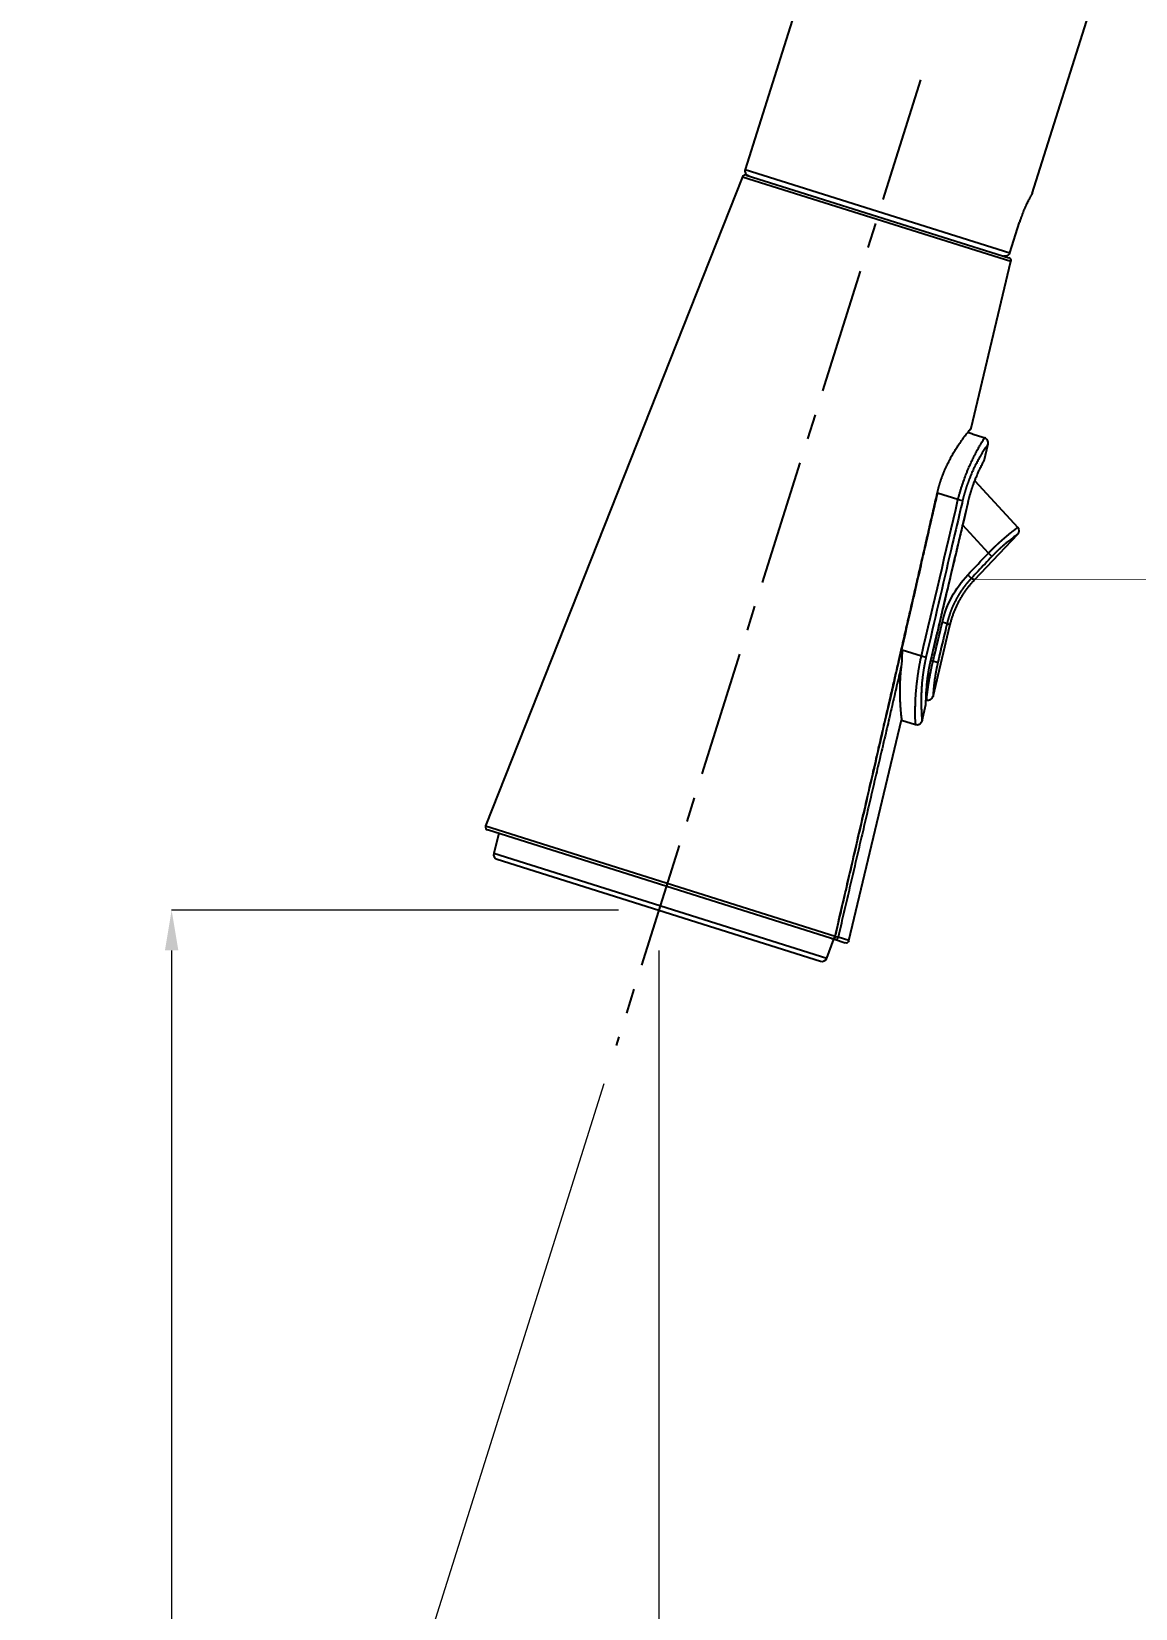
# Model space of a CAD drawing. Extents: x 0 to 1128, y 0 to 827.
# Drawn here: x 475 to 584.9, y 502 to 659.1 of the extents above; entities that cross this region are included whole.
import ezdxf

# ---------------------------------------------------------------- set-up
doc = ezdxf.new("R2010")
doc.units = 0
doc.header["$LTSCALE"] = 10
doc.header["$MEASUREMENT"] = 0
doc.header["$PDMODE"] = 3
doc.header["$PDSIZE"] = -10
doc.linetypes.add('CENTER', pattern=[2, 1.25, -0.25, 0.25, -0.25])
doc.layers.get('0').update_dxf_attribs({"linetype": 'CONTINUOUS'})
doc.layers.get('DEFPOINTS').update_dxf_attribs({"linetype": 'CONTINUOUS'})
doc.layers.add('1', color=7, linetype='CONTINUOUS')
doc.styles.add('Daelim Dimension', font='')
doc.styles.get('Daelim Dimension').set_extended_font_data('나눔고딕')
doc.dimstyles.new('DEFAULT', dxfattribs={"dimscale": 2, "dimtxt": 2, "dimasz": 2, "dimexe": 0, "dimexo": 2, "dimgap": 1, "dimtad": 1, "dimdec": 0, "dimzin": 9, "dimdsep": 46, "dimtxsty": 'Daelim Dimension', "dimcen": 0.5, "dimclrd": 5, "dimclre": 5, "dimclrt": 256, "dimadec": 1, "dimazin": 0, "dimtfac": 1, "dimtdec": 0, "dimtix": 1, "dimtmove": 0, "dimatfit": 3, "dimfxl": 1, "dimtolj": 1, "dimtzin": 1, "dimlwd": 9, "dimlwe": 9, "dimarcsym": 0})

# ---------------------------------------------------------------- blocks, each defined once
blk = doc.blocks.new('*D60')
at = {"color": 5, "lineweight": 9, "ltscale": 0.5, "transparency": 16777216}
for p, q in [((533.44, 571.55), (488.91, 571.55)), ((488.91, 567.55), (488.91, 348.91)), ((711.44, 344.91), (488.91, 344.91))]:
    blk.add_line(p, q, dxfattribs=at)
at = {"color": 5, "ltscale": 0.5, "transparency": 16777216}
for points in [[(488.24, 567.55), (489.58, 567.55), (488.91, 571.55)], [(488.24, 348.91), (489.58, 348.91), (488.91, 344.91)]]:
    blk.add_solid(points, dxfattribs=at)
at = {"layer": 'DEFPOINTS', "color": 0, "ltscale": 0.5, "transparency": 16777216}
for p in [(537.44, 571.55), (488.91, 344.91), (715.44, 344.91)]:
    blk.add_point(p, dxfattribs=at)
at = {"color": 7, "ltscale": 0.5, "transparency": 16777216, "insert": (481.52, 458.23), "char_height": 10, "attachment_point": 5, "rotation": 90, "style": 'Daelim Dimension'}
blk.add_mtext('\\A1;227', dxfattribs=at)
blk = doc.blocks.new('*D62')
at = {"color": 5, "lineweight": 9, "ltscale": 0.5, "transparency": 16777216}
for p, q in [((537.44, 567.55), (537.44, 302.3)), ((742.44, 340.91), (742.44, 302.3)), ((738.44, 302.3), (541.44, 302.3))]:
    blk.add_line(p, q, dxfattribs=at)
at = {"color": 5, "ltscale": 0.5, "transparency": 16777216}
for points in [[(541.44, 302.97), (541.44, 301.63), (537.44, 302.3)], [(738.44, 302.97), (738.44, 301.63), (742.44, 302.3)]]:
    blk.add_solid(points, dxfattribs=at)
at = {"layer": 'DEFPOINTS', "color": 0, "ltscale": 0.5, "transparency": 16777216}
for p in [(537.44, 571.55), (742.44, 344.91), (537.44, 302.3)]:
    blk.add_point(p, dxfattribs=at)
at = {"color": 7, "ltscale": 0.5, "transparency": 16777216, "insert": (639.94, 309.74), "char_height": 10, "attachment_point": 5, "style": 'Daelim Dimension'}
blk.add_mtext('\\A1;205', dxfattribs=at)
blk = doc.blocks.new('*D63')
at = {"color": 5, "lineweight": 9, "ltscale": 0.5, "transparency": 16777216}
for p, q in [((537.44, 567.45), (537.44, 464.39)), ((531.98, 554.24), (505.22, 469.35))]:
    blk.add_line(p, q, dxfattribs=at)
blk.add_arc((537.44, 571.55), 107.17, 254.6387, 267.8613, dxfattribs=at)
at = {"color": 5, "ltscale": 0.5, "transparency": 16777216}
for points in [[(508.86, 467.57), (509.24, 468.85), (505.22, 469.35)], [(533.46, 465.13), (533.43, 463.79), (537.44, 464.39)]]:
    blk.add_solid(points, dxfattribs=at)
at = {"layer": 'DEFPOINTS', "color": 0, "ltscale": 0.5, "transparency": 16777216}
for p in [(563.53, 654.3), (537.44, 571.55), (537.44, 571.45), (533.19, 558.06), (515.77, 466.6)]:
    blk.add_point(p, dxfattribs=at)
at = {"color": 7, "ltscale": 0.5, "transparency": 16777216, "insert": (522.3, 473.19), "char_height": 10, "attachment_point": 5, "rotation": 351.25, "style": 'Daelim Dimension'}
blk.add_mtext('\\A1;17.5°', dxfattribs=at)

msp = doc.modelspace()

# ---------------------------------------------------------------- linework, layer by layer
at = {"color": 1, "linetype": 'CENTER', "lineweight": -3}
msp.add_line((563.53, 654.3), (533.19, 558.06), dxfattribs=at)
at = {"ltscale": 0.5}
msp.add_line((537.44, 571.55), (537.44, 571.45), dxfattribs=at)
at = {"layer": '1'}
for p, q in [((558.24, 684.07), (546.04, 645.38)), ((574.64, 642.97), (584.92, 675.59)), ((545.79, 644.65), (520.19, 579.95)), ((545.79, 644.65), (572.53, 636.22)), ((546.04, 645.38), (572.41, 637.07)), ((546.16, 644.82), (572.33, 636.57)), ((572.41, 637.07), (573.38, 640.12)), ((568.56, 619.59), (572.53, 636.22)), ((569.85, 616.35), (570.25, 618.02)), ((565.23, 613.15), (565.2, 613.15)), ((567.25, 612.48), (565.22, 613.12)), ((568.94, 614.36), (573.2, 609.7)), ((567.25, 612.48), (567.71, 612.38)), ((568.26, 612.19), (568.25, 612.19)), ((570.28, 607.14), (567.73, 609.92)), ((568.91, 604.49), (573.2, 609.02)), ((573.2, 609.02), (573.2, 609.02)), ((564.76, 592.86), (566.45, 599.94)), ((563.6, 596.86), (561.68, 597.46)), ((564.06, 596.75), (563.6, 596.86)), ((564.54, 596.45), (564.77, 596.38)), ((564.58, 596.57), (564.57, 596.57)), ((564.76, 592.86), (564.76, 592.86)), ((563.67, 590.43), (564.06, 592.07)), ((556.39, 568.54), (561.63, 590.52)), ((561.62, 590.51), (563.03, 590.07)), ((520.19, 579.95), (555.01, 568.97)), ((554.65, 568.75), (520.38, 579.55)), ((521.5, 579.2), (521, 577.24)), ((521, 577.24), (554.17, 566.77)), ((521.33, 576.63), (553.55, 566.47)), ((554.95, 568.66), (555.04, 568.94)), ((555.03, 568.97), (555.01, 568.97)), ((555.03, 568.94), (555.04, 568.94)), ((555.04, 568.94), (555.31, 568.88)), ((554.17, 566.77), (554.88, 568.67)), ((554.95, 568.66), (554.65, 568.75)), ((554.95, 568.66), (556.01, 568.32)), ((556.39, 568.54), (555.31, 568.88))]:
    msp.add_line(p, q, dxfattribs=at)
for centre, radius, start, end in [((546.07, 644.54), 0.3, 72.5, 158.4144), ((546.52, 645.23), 0.5, 162.5, 252.5), ((572.24, 636.29), 0.3, 346.5856, 72.5), ((520.47, 579.84), 0.3, 158.4144, 252.5), ((521.48, 577.11), 0.5, 165.5, 252.5), ((554.74, 569.03), 0.3, 270, 346.9212), ((554.74, 569.03), 0.3, 252.5, 270), ((556.1, 568.61), 0.3, 252.5, 346.5856), ((553.71, 566.95), 0.5, 252.5, 339.5)]:
    msp.add_arc(centre, radius, start, end, dxfattribs=at)
for centre, major_axis, ratio, start_param, end_param in [((572.83, 609.37), (-0.369, -0.338), 0.999999, 1.642104, 3.141593), ((572.83, 609.37), (-0.369, -0.338), 0.999999, 1.642104, 3.141593), ((570.27, 607.14), (0.364, -0.343), 0.001643, 0.193854, 1.562226), ((568.22, 604.97), (0.364, -0.343), 0.001644, 0.191806, 1.562226), ((565.69, 600.27), (0.487, -0.115), 0.002868, 4.720631, 6.098447), ((564.77, 596.38), (0.487, -0.115), 0.002868, 4.720631, 6.101878), ((564.27, 592.98), (0.15, 0.477), 1, 3.141593, 4.783696), ((554.74, 569.03), (0.09, 0.286), 0.923828, 3.141593, 4.783696), ((555.04, 568.94), (-0.09, -0.286), 0.940434, 0, 1.642104)]:
    msp.add_ellipse(centre, major_axis=major_axis, ratio=ratio, start_param=start_param, end_param=end_param, dxfattribs=at)
for points, knots in [([(756.44, 538.52), (756.44, 539.01), (756.44, 543.91), (756.44, 553), (756.44, 565.55), (756.44, 577.39), (756.44, 588.51), (756.44, 598.93), (756.44, 608.63), (756.44, 617.63), (756.44, 625.91), (756.44, 633.48), (756.44, 640.34), (756.44, 646.5), (756.45, 652.11), (756.42, 657.2), (756.12, 661.93), (755.55, 667.25), (754.55, 673.32), (752.94, 680.17), (750.85, 686.88), (748.26, 693.54), (745.1, 700.19), (741.32, 706.88), (736.88, 713.48), (731.82, 719.84), (726.24, 725.8), (720.54, 730.99), (714.82, 735.46), (709.2, 739.29), (703.33, 742.73), (697.24, 745.77), (690.96, 748.39), (684.52, 750.59), (677.95, 752.35), (671.27, 753.67), (664.52, 754.53), (657.73, 754.95), (650.92, 754.9), (644.5, 754.43), (638.58, 753.62), (633.29, 752.61), (628.37, 751.39), (624.36, 750.2), (621.16, 749.11), (618.63, 748.18), (615.99, 747.13), (613.03, 745.84), (609.66, 744.25), (605.94, 742.3), (601.91, 739.96), (597.56, 737.14), (592.94, 733.78), (588.11, 729.82), (583.62, 725.62), (579.5, 721.28), (575.79, 716.91), (572.15, 712.1), (568.9, 707.21), (566.03, 702.33), (563.54, 697.54), (561.25, 692.45), (559.49, 687.91), (558.56, 685.05), (558.24, 684)], [0, 0, 0, 0, 0.003612, 0.036551, 0.067723, 0.097129, 0.124769, 0.150642, 0.174749, 0.19709, 0.217666, 0.236475, 0.253513, 0.268781, 0.28238, 0.295294, 0.306748, 0.317649, 0.335161, 0.352582, 0.369999, 0.387544, 0.405774, 0.424847, 0.44473, 0.465021, 0.485291, 0.50555, 0.52243, 0.539314, 0.556201, 0.573092, 0.589984, 0.606877, 0.623771, 0.640666, 0.65756, 0.674454, 0.691348, 0.708243, 0.722384, 0.735838, 0.748413, 0.76011, 0.767014, 0.77357, 0.780207, 0.788206, 0.797652, 0.807931, 0.819508, 0.832383, 0.846562, 0.862052, 0.878865, 0.892354, 0.906601, 0.921589, 0.937284, 0.950321, 0.963753, 0.977562, 0.991853, 1, 1, 1, 1]), ([(574.64, 642.97), (574.64, 642.97), (574.64, 642.97), (574.64, 642.97), (574.64, 642.97), (574.63, 642.95), (574.61, 642.92), (574.59, 642.88), (574.57, 642.85), (574.56, 642.84), (574.56, 642.83), (574.55, 642.82), (574.54, 642.8), (574.53, 642.78), (574.5, 642.73), (574.46, 642.65), (574.41, 642.56), (574.37, 642.48), (574.35, 642.46), (574.33, 642.4), (574.31, 642.37), (574.27, 642.29), (574.2, 642.16), (574.1, 641.96), (574.03, 641.81), (573.99, 641.71), (573.98, 641.69), (573.96, 641.66), (573.94, 641.6), (573.91, 641.53), (573.85, 641.41), (573.78, 641.24), (573.71, 641.07), (573.66, 640.93), (573.64, 640.88), (573.62, 640.81), (573.61, 640.79), (573.59, 640.74), (573.55, 640.63), (573.47, 640.41), (573.41, 640.22), (573.38, 640.12)], [0, 0, 0, 0, 0.000324, 0.000324, 0.062804, 0.062804, 0.125283, 0.187763, 0.187763, 0.203383, 0.203383, 0.219003, 0.219003, 0.250243, 0.250243, 0.312723, 0.375202, 0.375202, 0.406442, 0.406442, 0.437682, 0.437682, 0.500162, 0.562642, 0.625121, 0.625121, 0.640741, 0.640741, 0.656361, 0.687601, 0.687601, 0.750081, 0.812561, 0.812561, 0.843801, 0.843801, 0.859421, 0.859421, 0.87504, 0.93752, 1, 1, 1, 1]), ([(572.41, 637.07), (572.4, 637.04), (572.39, 637.01), (572.37, 636.96), (572.36, 636.95), (572.34, 636.92), (572.33, 636.91), (572.3, 636.87), (572.27, 636.85), (572.23, 636.82), (572.22, 636.81), (572.19, 636.79), (572.18, 636.78), (572.13, 636.76), (572.1, 636.75), (572.04, 636.73), (572, 636.73), (571.95, 636.72), (571.94, 636.72), (571.9, 636.72), (571.89, 636.72), (571.84, 636.73), (571.81, 636.74), (571.77, 636.75)], [0, 0, 0, 0, 0.125, 0.125, 0.1875, 0.1875, 0.25, 0.25, 0.375, 0.375, 0.4375, 0.4375, 0.5, 0.5, 0.625, 0.625, 0.75, 0.75, 0.8125, 0.8125, 0.875, 0.875, 1, 1, 1, 1]), ([(565.2, 613.15), (565.2, 613.17), (565.21, 613.19), (565.21, 613.23), (565.22, 613.26), (565.23, 613.3), (565.24, 613.34), (565.25, 613.37), (565.26, 613.41), (565.27, 613.45), (565.28, 613.48), (565.29, 613.52), (565.3, 613.56), (565.31, 613.59), (565.31, 613.63), (565.32, 613.67), (565.33, 613.7), (565.34, 613.74), (565.35, 613.77), (565.36, 613.81), (565.37, 613.85), (565.39, 613.88), (565.4, 613.92), (565.41, 613.95), (565.42, 613.99), (565.43, 614.02), (565.44, 614.06), (565.45, 614.1), (565.46, 614.13), (565.47, 614.17), (565.48, 614.2), (565.49, 614.24), (565.51, 614.27), (565.52, 614.31), (565.53, 614.34), (565.54, 614.38), (565.55, 614.41), (565.56, 614.45), (565.58, 614.48), (565.59, 614.52), (565.6, 614.55), (565.61, 614.59), (565.63, 614.62), (565.64, 614.66), (565.65, 614.69), (565.66, 614.73), (565.68, 614.76), (565.69, 614.8), (565.7, 614.83), (565.71, 614.87), (565.73, 614.9), (565.74, 614.94), (565.75, 614.97), (565.77, 615), (565.78, 615.04), (565.79, 615.07), (565.81, 615.11), (565.82, 615.14), (565.84, 615.17), (565.85, 615.21), (565.86, 615.24), (565.88, 615.28), (565.89, 615.31), (565.91, 615.34), (565.92, 615.38), (565.93, 615.41), (565.95, 615.45), (565.96, 615.48), (565.98, 615.51), (565.99, 615.55), (566.01, 615.58), (566.02, 615.61), (566.04, 615.65), (566.05, 615.68), (566.07, 615.71), (566.08, 615.75), (566.17, 615.93), (566.32, 616.25), (566.55, 616.69), (566.78, 617.1), (567.02, 617.49), (567.21, 617.79), (567.37, 618.02), (567.49, 618.2), (567.61, 618.36), (567.72, 618.51), (567.82, 618.66), (567.93, 618.79), (568.02, 618.91), (568.11, 619.03), (568.22, 619.16), (568.33, 619.3), (568.43, 619.43), (568.49, 619.5), (568.52, 619.54), (568.53, 619.54)], [0, 0, 0, 0, 0.00359, 0.007178, 0.010763, 0.014346, 0.017927, 0.021505, 0.025082, 0.028657, 0.032231, 0.035803, 0.039373, 0.042943, 0.046511, 0.050079, 0.053645, 0.057211, 0.060777, 0.064342, 0.067907, 0.071472, 0.075037, 0.078602, 0.082168, 0.085734, 0.089301, 0.092868, 0.096436, 0.100005, 0.103576, 0.107148, 0.110721, 0.114296, 0.117872, 0.12145, 0.12503, 0.128613, 0.132197, 0.135784, 0.139374, 0.142966, 0.146561, 0.150159, 0.15376, 0.157364, 0.160971, 0.164582, 0.168196, 0.171814, 0.175436, 0.179062, 0.182692, 0.186326, 0.189965, 0.193608, 0.197255, 0.200907, 0.204564, 0.208226, 0.211893, 0.215566, 0.219243, 0.222926, 0.226615, 0.230309, 0.234009, 0.237715, 0.241427, 0.245146, 0.24887, 0.252601, 0.256338, 0.260082, 0.263833, 0.267591, 0.271355, 0.325727, 0.379657, 0.433495, 0.487591, 0.542289, 0.572367, 0.60233, 0.632228, 0.662114, 0.692041, 0.722061, 0.752227, 0.782589, 0.813198, 0.868279, 0.922588, 0.976444, 1, 1, 1, 1]), ([(568.42, 619.4), (568.44, 619.41), (568.47, 619.43), (568.52, 619.48), (568.55, 619.53), (568.56, 619.57), (568.57, 619.59)], [0, 0, 0, 0, 0.263934, 0.521848, 0.768503, 1, 1, 1, 1]), ([(567.25, 612.48), (567.26, 612.52), (567.28, 612.58), (567.29, 612.64), (567.29, 612.64), (567.29, 612.65), (567.3, 612.66), (567.3, 612.68), (567.32, 612.73), (567.35, 612.87), (567.39, 612.99), (567.45, 613.19), (567.48, 613.29), (567.54, 613.5), (567.57, 613.6), (567.62, 613.75), (567.64, 613.79), (567.67, 613.89), (567.72, 614.04), (567.77, 614.19), (567.87, 614.49), (567.94, 614.68), (568.03, 614.92), (568.05, 614.96), (568.09, 615.06), (568.14, 615.2), (568.27, 615.52), (568.46, 615.96), (568.61, 616.29), (568.72, 616.52), (568.78, 616.64), (568.84, 616.77), (568.88, 616.83), (568.89, 616.86), (568.9, 616.88), (568.9, 616.89), (568.91, 616.89), (568.91, 616.89), (568.91, 616.89), (568.91, 616.89), (568.91, 616.89), (568.91, 616.89), (568.91, 616.89), (569, 617.08), (569.09, 617.24), (569.25, 617.53), (569.32, 617.66), (569.45, 617.89), (569.51, 617.99), (569.62, 618.16), (569.66, 618.24), (569.74, 618.36), (569.77, 618.41), (569.83, 618.5), (569.85, 618.53), (569.88, 618.58), (569.89, 618.59), (569.9, 618.61), (569.91, 618.61), (569.91, 618.61), (569.91, 618.62), (569.91, 618.62), (569.91, 618.62), (569.91, 618.62), (569.91, 618.62), (569.91, 618.62), (569.91, 618.62)], [0, 0, 0, 0, 0.015608, 0.015608, 0.016584, 0.016584, 0.01756, 0.019511, 0.023413, 0.031217, 0.062434, 0.062434, 0.093651, 0.093651, 0.124868, 0.124868, 0.140476, 0.140476, 0.156085, 0.187302, 0.187302, 0.249736, 0.249736, 0.265344, 0.265344, 0.280953, 0.31217, 0.374604, 0.437038, 0.437038, 0.468255, 0.483863, 0.491668, 0.49557, 0.497521, 0.498496, 0.498984, 0.499228, 0.49935, 0.499411, 0.499441, 0.499441, 0.499472, 0.499472, 0.561906, 0.561906, 0.62434, 0.62434, 0.686774, 0.686774, 0.749208, 0.749208, 0.811642, 0.811642, 0.874076, 0.874076, 0.93651, 0.93651, 0.967727, 0.967727, 0.983335, 0.991139, 0.991139, 0.998943, 0.998943, 1, 1, 1, 1]), ([(570.25, 618.02), (570.25, 618.02), (570.25, 618.02), (570.24, 618.01), (570.21, 617.97), (570.15, 617.88), (570.08, 617.77), (569.98, 617.63), (569.87, 617.45), (569.74, 617.25), (569.6, 617.02), (569.45, 616.76), (569.31, 616.51), (569.18, 616.28), (569.08, 616.08), (568.97, 615.87), (568.86, 615.64), (568.75, 615.41), (568.64, 615.17), (568.53, 614.92), (568.45, 614.72), (568.4, 614.59), (568.38, 614.53), (568.35, 614.47), (568.33, 614.41), (568.31, 614.34), (568.28, 614.28), (568.26, 614.22), (568.24, 614.16), (568.21, 614.09), (568.19, 614.03), (568.17, 613.96), (568.14, 613.9), (568.12, 613.84), (568.1, 613.77), (568.08, 613.71), (568.06, 613.64), (568.04, 613.58), (568.02, 613.51), (568, 613.45), (567.98, 613.38), (567.96, 613.32), (567.94, 613.25), (567.92, 613.18), (567.9, 613.12), (567.88, 613.05), (567.86, 612.99), (567.84, 612.92), (567.82, 612.85), (567.81, 612.78), (567.79, 612.72), (567.77, 612.65), (567.75, 612.58), (567.74, 612.51), (567.72, 612.45), (567.71, 612.4), (567.71, 612.38)], [0, 0, 0, 0, 0.000389, 0.050148, 0.099718, 0.149396, 0.199479, 0.250255, 0.30106, 0.35115, 0.400811, 0.450335, 0.500014, 0.531405, 0.562582, 0.593622, 0.624606, 0.655614, 0.686726, 0.718021, 0.749578, 0.756964, 0.764325, 0.771661, 0.778974, 0.786264, 0.793534, 0.800783, 0.808013, 0.815224, 0.822419, 0.829598, 0.836762, 0.843912, 0.851049, 0.858174, 0.865289, 0.872395, 0.879493, 0.886583, 0.893667, 0.900747, 0.907823, 0.914896, 0.921968, 0.92904, 0.936112, 0.943187, 0.950265, 0.957347, 0.964435, 0.97153, 0.978633, 0.985745, 0.992867, 1, 1, 1, 1]), ([(570.25, 618.02), (570.26, 618.09), (570.27, 618.21), (570.21, 618.39), (570.08, 618.54), (569.97, 618.6), (569.91, 618.62)], [0, 0, 0, 0, 0.241007, 0.5, 0.758993, 1, 1, 1, 1]), ([(568.25, 612.19), (568.26, 612.2), (568.26, 612.22), (568.27, 612.25), (568.28, 612.28), (568.28, 612.31), (568.29, 612.34), (568.3, 612.37), (568.31, 612.4), (568.31, 612.43), (568.32, 612.46), (568.33, 612.48), (568.33, 612.51), (568.34, 612.54), (568.35, 612.57), (568.36, 612.6), (568.37, 612.63), (568.37, 612.66), (568.38, 612.69), (568.39, 612.72), (568.4, 612.75), (568.4, 612.78), (568.41, 612.8), (568.42, 612.83), (568.43, 612.86), (568.44, 612.89), (568.44, 612.92), (568.45, 612.95), (568.46, 612.98), (568.47, 613), (568.48, 613.03), (568.49, 613.06), (568.49, 613.09), (568.5, 613.12), (568.51, 613.15), (568.52, 613.17), (568.53, 613.2), (568.54, 613.23), (568.55, 613.26), (568.55, 613.29), (568.56, 613.32), (568.57, 613.34), (568.58, 613.37), (568.59, 613.4), (568.6, 613.43), (568.61, 613.45), (568.62, 613.48), (568.63, 613.51), (568.63, 613.54), (568.64, 613.56), (568.65, 613.59), (568.66, 613.62), (568.67, 613.65), (568.68, 613.67), (568.69, 613.7), (568.7, 613.73), (568.71, 613.76), (568.72, 613.78), (568.73, 613.81), (568.77, 613.93), (568.84, 614.14), (568.95, 614.43), (569.06, 614.7), (569.17, 614.95), (569.28, 615.21), (569.4, 615.46), (569.51, 615.69), (569.61, 615.89), (569.69, 616.06), (569.76, 616.19), (569.81, 616.28), (569.84, 616.34), (569.85, 616.35), (569.85, 616.35)], [0, 0, 0, 0, 0.004332, 0.008659, 0.012982, 0.0173, 0.021614, 0.025924, 0.03023, 0.034533, 0.038832, 0.043129, 0.047423, 0.051714, 0.056002, 0.060289, 0.064574, 0.068857, 0.073138, 0.077419, 0.081698, 0.085977, 0.090255, 0.094533, 0.09881, 0.103088, 0.107366, 0.111645, 0.115925, 0.120205, 0.124487, 0.128771, 0.133056, 0.137343, 0.141632, 0.145924, 0.150218, 0.154516, 0.158816, 0.163119, 0.167427, 0.171737, 0.176052, 0.180371, 0.184694, 0.189022, 0.193355, 0.197693, 0.202036, 0.206384, 0.210738, 0.215099, 0.219465, 0.223837, 0.228216, 0.232602, 0.236995, 0.241395, 0.245802, 0.250216, 0.300656, 0.350552, 0.400228, 0.45001, 0.500222, 0.562536, 0.624653, 0.687176, 0.750699, 0.813796, 0.876029, 0.937983, 1, 1, 1, 1]), ([(555.01, 568.97), (555.18, 569.71), (555.52, 571.18), (556.03, 573.38), (556.54, 575.55), (557.04, 577.71), (557.53, 579.85), (558.02, 581.96), (558.51, 584.06), (558.99, 586.14), (559.46, 588.2), (559.93, 590.23), (560.4, 592.25), (560.86, 594.25), (561.31, 596.23), (561.76, 598.19), (562.21, 600.13), (562.65, 602.05), (563.09, 603.95), (563.52, 605.83), (563.95, 607.69), (564.37, 609.53), (564.78, 611.35), (565.06, 612.55), (565.2, 613.15)], [0, 0, 0, 0, 0.050174, 0.099898, 0.149173, 0.197998, 0.246374, 0.2943, 0.341777, 0.388805, 0.435383, 0.481512, 0.527191, 0.572421, 0.617201, 0.661532, 0.705414, 0.748846, 0.791828, 0.834361, 0.876445, 0.91808, 0.959264, 1, 1, 1, 1]), ([(555.03, 568.97), (555.22, 569.79), (555.55, 571.21), (555.98, 573.06), (556.31, 574.48), (556.6, 575.72), (557.17, 578.19), (558.33, 583.18), (560.25, 591.5), (561.89, 598.59), (562.94, 603.16), (563.22, 604.4), (563.5, 605.58), (563.78, 606.82), (564.14, 608.38), (564.63, 610.53), (565.01, 612.19), (565.23, 613.15)], [0, 0, 0, 0, 0.055761, 0.096758, 0.125212, 0.152751, 0.181006, 0.292648, 0.491982, 0.745647, 0.774119, 0.802533, 0.829499, 0.85443, 0.886931, 0.935438, 1, 1, 1, 1]), ([(567.71, 612.38), (567.63, 612.05), (567.55, 611.73), (567.18, 610.1), (566.87, 608.81), (565.73, 603.92), (564.9, 600.34), (564.06, 596.75)], [0, 0, 0, 0, 0.062319, 0.062319, 0.311593, 0.311593, 1, 1, 1, 1]), ([(564.57, 596.57), (564.62, 596.77), (564.66, 596.96), (564.89, 597.94), (565.08, 598.72), (565.99, 602.61), (566.73, 605.72), (567.73, 609.95), (567.99, 611.07), (568.25, 612.19)], [0, 0, 0, 0, 0.037398, 0.037398, 0.186992, 0.186992, 0.785365, 0.785365, 1, 1, 1, 1]), ([(564.58, 596.57), (564.72, 597.16), (564.96, 598.19), (565.27, 599.51), (565.51, 600.53), (565.72, 601.43), (565.94, 602.32), (566.15, 603.23), (566.38, 604.19), (566.61, 605.19), (566.86, 606.22), (567.09, 607.23), (567.38, 608.43), (567.77, 610.09), (568.08, 611.41), (568.26, 612.19)], [0, 0, 0, 0, 0.113616, 0.196538, 0.254159, 0.310494, 0.368269, 0.426306, 0.48434, 0.552046, 0.619317, 0.681884, 0.746123, 0.850349, 1, 1, 1, 1]), ([(570.28, 607.14), (570.28, 607.15), (570.3, 607.16), (570.32, 607.18), (570.34, 607.21), (570.36, 607.23), (570.38, 607.25), (570.4, 607.27), (570.43, 607.29), (570.45, 607.32), (570.47, 607.34), (570.49, 607.36), (570.51, 607.38), (570.54, 607.41), (570.56, 607.43), (570.58, 607.45), (570.6, 607.47), (570.63, 607.5), (570.65, 607.52), (570.67, 607.54), (570.7, 607.56), (570.72, 607.59), (570.74, 607.61), (570.76, 607.63), (570.79, 607.65), (570.81, 607.68), (570.84, 607.7), (570.86, 607.72), (570.88, 607.75), (570.91, 607.77), (570.93, 607.79), (570.95, 607.81), (570.98, 607.84), (571, 607.86), (571.03, 607.88), (571.05, 607.91), (571.08, 607.93), (571.1, 607.95), (571.13, 607.97), (571.15, 608), (571.17, 608.02), (571.2, 608.04), (571.22, 608.07), (571.25, 608.09), (571.27, 608.11), (571.3, 608.13), (571.32, 608.16), (571.35, 608.18), (571.37, 608.2), (571.4, 608.23), (571.42, 608.25), (571.45, 608.27), (571.47, 608.29), (571.5, 608.32), (571.52, 608.34), (571.55, 608.36), (571.57, 608.38), (571.6, 608.4), (571.62, 608.43), (571.65, 608.45), (571.67, 608.47), (571.7, 608.49), (571.72, 608.52), (571.75, 608.54), (571.77, 608.56), (571.8, 608.58), (571.82, 608.6), (571.85, 608.62), (571.87, 608.64), (571.9, 608.67), (571.92, 608.69), (571.94, 608.71), (571.97, 608.73), (571.99, 608.75), (572.02, 608.77), (572.04, 608.79), (572.07, 608.81), (572.09, 608.83), (572.11, 608.85), (572.14, 608.87), (572.16, 608.89), (572.18, 608.91), (572.21, 608.93), (572.23, 608.95), (572.26, 608.97), (572.28, 608.99), (572.32, 609.03), (572.39, 609.08), (572.48, 609.15), (572.55, 609.21), (572.63, 609.27), (572.69, 609.32), (572.75, 609.37), (572.81, 609.41), (572.86, 609.45), (572.91, 609.49), (572.95, 609.52), (572.98, 609.55), (573.02, 609.58), (573.05, 609.6), (573.07, 609.62), (573.1, 609.63), (573.12, 609.65), (573.13, 609.66), (573.15, 609.67), (573.16, 609.68), (573.17, 609.69), (573.18, 609.69), (573.19, 609.7), (573.19, 609.7), (573.2, 609.7), (573.2, 609.7), (573.2, 609.7), (573.2, 609.7), (573.2, 609.7), (573.2, 609.7)], [0, 0, 0, 0, 0.004944, 0.00991, 0.014899, 0.019909, 0.024942, 0.029997, 0.035074, 0.040173, 0.045295, 0.050439, 0.055605, 0.060793, 0.066004, 0.071237, 0.076492, 0.081769, 0.087069, 0.092392, 0.097736, 0.103103, 0.108493, 0.113904, 0.119339, 0.124795, 0.130274, 0.135776, 0.1413, 0.146846, 0.152415, 0.158006, 0.16362, 0.169257, 0.174916, 0.180597, 0.186301, 0.192028, 0.197777, 0.203548, 0.209343, 0.21516, 0.220999, 0.226861, 0.232746, 0.238653, 0.244583, 0.250536, 0.256511, 0.262509, 0.26853, 0.274574, 0.28064, 0.286728, 0.29284, 0.298974, 0.305131, 0.311311, 0.317513, 0.323738, 0.329986, 0.336257, 0.342551, 0.348867, 0.355206, 0.361568, 0.367952, 0.37436, 0.38079, 0.387243, 0.393719, 0.400218, 0.40674, 0.413284, 0.419852, 0.426442, 0.433055, 0.439691, 0.44635, 0.453032, 0.459737, 0.466464, 0.473215, 0.479988, 0.486785, 0.493604, 0.500447, 0.527956, 0.554749, 0.580826, 0.606186, 0.630831, 0.654759, 0.677971, 0.700467, 0.722247, 0.74331, 0.763658, 0.783289, 0.802204, 0.820403, 0.837885, 0.854652, 0.870702, 0.886036, 0.900655, 0.914557, 0.927743, 0.940213, 0.951967, 0.963005, 0.973327, 0.982934, 0.991825, 1, 1, 1, 1]), ([(573.2, 609.02), (573.2, 609.02), (573.2, 609.02), (573.2, 609.02), (573.2, 609.02), (573.2, 609.02), (573.2, 609.02), (573.19, 609.02), (573.19, 609.02), (573.19, 609.02), (573.19, 609.02), (573.19, 609.02), (573.19, 609.02), (573.18, 609.01), (573.18, 609.01), (573.18, 609.01), (573.18, 609.01), (573.17, 609.01), (573.17, 609), (573.17, 609), (573.16, 609), (573.16, 609), (573.15, 608.99), (573.15, 608.99), (573.15, 608.99), (573.14, 608.98), (573.14, 608.98), (573.13, 608.98), (573.13, 608.97), (573.12, 608.97), (573.11, 608.97), (573.11, 608.96), (573.1, 608.96), (573.1, 608.95), (573.09, 608.95), (573.08, 608.94), (573.08, 608.94), (573.07, 608.93), (573.06, 608.93), (573.06, 608.92), (573.05, 608.92), (573.04, 608.91), (573.03, 608.91), (573.02, 608.9), (573.02, 608.9), (573.01, 608.89), (573, 608.88), (572.96, 608.85), (572.88, 608.8), (572.74, 608.7), (572.59, 608.58), (572.41, 608.44), (572.22, 608.29), (572.01, 608.12), (571.8, 607.93), (571.63, 607.79), (571.53, 607.69), (571.49, 607.66), (571.45, 607.62), (571.41, 607.58), (571.37, 607.55), (571.34, 607.51), (571.3, 607.47), (571.26, 607.44), (571.22, 607.4), (571.18, 607.36), (571.14, 607.32), (571.1, 607.29), (571.06, 607.25), (571.02, 607.21), (570.98, 607.17), (570.94, 607.13), (570.9, 607.09), (570.86, 607.05), (570.82, 607.01), (570.79, 606.97), (570.75, 606.93), (570.71, 606.89), (570.67, 606.85), (570.64, 606.82), (570.63, 606.81)], [0, 0, 0, 0, 0.005508, 0.011008, 0.016498, 0.021981, 0.027456, 0.032923, 0.038384, 0.043837, 0.049285, 0.054726, 0.060162, 0.065593, 0.071018, 0.07644, 0.081857, 0.08727, 0.09268, 0.098087, 0.103492, 0.108894, 0.114295, 0.119694, 0.125092, 0.130489, 0.135886, 0.141283, 0.14668, 0.152078, 0.157478, 0.162879, 0.168282, 0.173687, 0.179095, 0.184506, 0.18992, 0.195339, 0.200761, 0.206188, 0.21162, 0.217058, 0.222501, 0.22795, 0.233405, 0.238868, 0.244337, 0.249814, 0.312961, 0.37525, 0.437266, 0.499603, 0.56278, 0.625051, 0.687048, 0.74941, 0.760001, 0.770556, 0.781078, 0.79157, 0.802036, 0.812478, 0.822899, 0.833304, 0.843693, 0.854072, 0.864443, 0.874809, 0.885174, 0.89554, 0.905911, 0.916291, 0.926681, 0.937087, 0.947509, 0.957953, 0.968421, 0.978916, 0.989441, 1, 1, 1, 1]), ([(570.63, 606.81), (570.4, 606.56), (570.17, 606.32), (569.49, 605.6), (569.03, 605.12), (568.58, 604.63)], [0, 0, 0, 0, 0.334646, 0.334646, 1, 1, 1, 1]), ([(568.58, 604.63), (568.57, 604.62), (568.54, 604.6), (568.51, 604.56), (568.47, 604.52), (568.44, 604.48), (568.4, 604.44), (568.37, 604.41), (568.34, 604.37), (568.3, 604.33), (568.27, 604.29), (568.24, 604.25), (568.2, 604.21), (568.17, 604.17), (568.14, 604.14), (568.1, 604.1), (568.07, 604.06), (568.04, 604.02), (568.01, 603.98), (567.98, 603.94), (567.95, 603.9), (567.92, 603.86), (567.89, 603.82), (567.85, 603.78), (567.82, 603.74), (567.79, 603.69), (567.76, 603.65), (567.74, 603.61), (567.71, 603.57), (567.68, 603.53), (567.65, 603.49), (567.62, 603.45), (567.59, 603.41), (567.56, 603.36), (567.54, 603.32), (567.51, 603.28), (567.48, 603.24), (567.45, 603.2), (567.43, 603.15), (567.4, 603.11), (567.37, 603.07), (567.35, 603.03), (567.32, 602.99), (567.3, 602.94), (567.27, 602.9), (567.24, 602.86), (567.22, 602.81), (567.2, 602.77), (567.17, 602.73), (567.15, 602.69), (567.12, 602.64), (567.1, 602.6), (567.07, 602.54), (567.04, 602.48), (567, 602.4), (566.96, 602.33), (566.92, 602.25), (566.88, 602.17), (566.84, 602.1), (566.81, 602.02), (566.77, 601.94), (566.73, 601.86), (566.7, 601.78), (566.67, 601.7), (566.63, 601.62), (566.6, 601.53), (566.57, 601.45), (566.53, 601.37), (566.5, 601.29), (566.47, 601.2), (566.44, 601.12), (566.41, 601.03), (566.39, 600.95), (566.36, 600.86), (566.33, 600.77), (566.31, 600.69), (566.28, 600.6), (566.26, 600.51), (566.23, 600.42), (566.21, 600.34), (566.19, 600.25), (566.17, 600.19), (566.17, 600.16)], [0, 0, 0, 0, 0.009974, 0.019943, 0.029906, 0.039864, 0.049817, 0.059764, 0.069705, 0.079641, 0.08957, 0.099494, 0.109411, 0.119322, 0.129227, 0.139125, 0.149017, 0.158902, 0.16878, 0.178651, 0.188516, 0.198373, 0.208222, 0.218065, 0.2279, 0.237727, 0.247547, 0.257359, 0.267164, 0.27696, 0.286748, 0.296528, 0.3063, 0.316063, 0.325818, 0.335564, 0.345302, 0.35503, 0.36475, 0.374461, 0.384163, 0.393856, 0.40354, 0.413214, 0.422879, 0.432534, 0.44218, 0.451816, 0.461442, 0.471058, 0.480665, 0.490261, 0.499847, 0.516378, 0.532965, 0.549607, 0.566304, 0.583056, 0.599861, 0.61672, 0.633632, 0.650597, 0.667613, 0.684681, 0.7018, 0.718969, 0.736188, 0.753455, 0.770772, 0.788136, 0.805547, 0.823005, 0.840509, 0.858058, 0.875652, 0.893289, 0.91097, 0.928694, 0.94646, 0.964266, 0.982113, 1, 1, 1, 1]), ([(568.58, 604.63), (568.58, 604.63), (568.59, 604.63), (568.6, 604.62), (568.61, 604.62), (568.63, 604.61), (568.64, 604.61), (568.65, 604.6), (568.66, 604.6), (568.67, 604.59), (568.68, 604.59), (568.69, 604.59), (568.7, 604.58), (568.71, 604.58), (568.72, 604.57), (568.73, 604.57), (568.74, 604.57), (568.75, 604.56), (568.76, 604.56), (568.76, 604.56), (568.77, 604.55), (568.78, 604.55), (568.79, 604.55), (568.8, 604.54), (568.8, 604.54), (568.81, 604.54), (568.82, 604.53), (568.82, 604.53), (568.83, 604.53), (568.84, 604.53), (568.84, 604.52), (568.85, 604.52), (568.85, 604.52), (568.86, 604.52), (568.86, 604.51), (568.87, 604.51), (568.87, 604.51), (568.88, 604.51), (568.88, 604.51), (568.88, 604.51), (568.89, 604.5), (568.89, 604.5), (568.89, 604.5), (568.9, 604.5), (568.9, 604.5), (568.9, 604.5), (568.9, 604.5), (568.91, 604.5), (568.91, 604.5), (568.91, 604.49), (568.91, 604.49), (568.91, 604.49), (568.91, 604.49), (568.91, 604.49), (568.91, 604.49), (568.91, 604.49), (568.91, 604.49)], [0, 0, 0, 0, 0.018752, 0.037502, 0.056248, 0.074992, 0.093733, 0.112471, 0.131206, 0.149939, 0.168669, 0.187397, 0.206123, 0.224846, 0.243566, 0.262285, 0.281001, 0.299715, 0.318427, 0.337136, 0.355844, 0.37455, 0.393254, 0.411956, 0.430657, 0.449355, 0.468052, 0.486748, 0.505442, 0.524134, 0.542825, 0.561514, 0.580203, 0.59889, 0.617575, 0.63626, 0.654944, 0.673626, 0.692307, 0.710988, 0.729668, 0.748347, 0.767025, 0.785702, 0.804379, 0.823055, 0.841731, 0.860406, 0.87908, 0.897755, 0.916429, 0.935103, 0.953776, 0.97245, 0.991123, 1, 1, 1, 1]), ([(566.17, 600.16), (566.09, 599.83), (566.01, 599.51), (565.71, 598.21), (565.47, 597.24), (565.24, 596.26)], [0, 0, 0, 0, 0.249982, 0.249982, 1, 1, 1, 1]), ([(566.45, 599.94), (566.45, 599.94), (566.45, 599.94), (566.45, 599.94), (566.45, 599.94), (566.45, 599.94), (566.45, 599.94), (566.45, 599.94), (566.45, 599.94), (566.44, 599.95), (566.44, 599.95), (566.44, 599.95), (566.44, 599.95), (566.44, 599.95), (566.43, 599.95), (566.43, 599.96), (566.43, 599.96), (566.43, 599.96), (566.42, 599.96), (566.42, 599.96), (566.42, 599.97), (566.41, 599.97), (566.41, 599.97), (566.4, 599.98), (566.4, 599.98), (566.39, 599.98), (566.39, 599.99), (566.38, 599.99), (566.38, 599.99), (566.37, 600), (566.37, 600), (566.36, 600.01), (566.36, 600.01), (566.35, 600.02), (566.34, 600.02), (566.34, 600.03), (566.33, 600.03), (566.32, 600.04), (566.32, 600.04), (566.31, 600.05), (566.3, 600.05), (566.29, 600.06), (566.29, 600.06), (566.28, 600.07), (566.27, 600.08), (566.26, 600.08), (566.25, 600.09), (566.24, 600.1), (566.23, 600.1), (566.23, 600.11), (566.22, 600.12), (566.21, 600.13), (566.2, 600.13), (566.19, 600.14), (566.18, 600.15), (566.17, 600.15), (566.17, 600.16)], [0, 0, 0, 0, 0.008767, 0.027458, 0.046149, 0.064839, 0.08353, 0.102222, 0.120913, 0.139604, 0.158296, 0.176988, 0.19568, 0.214372, 0.233065, 0.251757, 0.270451, 0.289144, 0.307838, 0.326532, 0.345227, 0.363922, 0.382618, 0.401314, 0.420011, 0.438708, 0.457406, 0.476104, 0.494803, 0.513503, 0.532203, 0.550905, 0.569606, 0.588309, 0.607012, 0.625716, 0.644421, 0.663127, 0.681833, 0.700541, 0.719249, 0.737958, 0.756668, 0.77538, 0.794092, 0.812805, 0.83152, 0.850235, 0.868951, 0.887669, 0.906388, 0.925108, 0.943829, 0.962551, 0.981275, 1, 1, 1, 1]), ([(561.68, 597.46), (561.68, 597.45), (561.68, 597.42), (561.68, 597.38), (561.68, 597.34), (561.68, 597.3), (561.68, 597.26), (561.68, 597.22), (561.68, 597.19), (561.68, 597.15), (561.68, 597.12), (561.67, 597.08), (561.67, 597.05), (561.67, 597.02), (561.67, 596.98), (561.67, 596.95), (561.67, 596.92), (561.67, 596.89), (561.67, 596.87), (561.67, 596.84), (561.67, 596.81), (561.67, 596.79), (561.66, 596.76), (561.66, 596.74), (561.66, 596.71), (561.66, 596.69), (561.66, 596.67), (561.66, 596.63), (561.66, 596.57), (561.65, 596.48), (561.65, 596.41), (561.64, 596.33), (561.64, 596.25), (561.63, 596.18), (561.62, 596.11), (561.62, 596.04), (561.61, 595.98), (561.6, 595.91), (561.6, 595.87), (561.59, 595.85)], [0, 0, 0, 0, 0.025777, 0.05103, 0.075759, 0.099964, 0.123645, 0.146803, 0.169436, 0.191545, 0.21313, 0.234191, 0.254729, 0.274742, 0.294231, 0.313197, 0.331639, 0.349557, 0.36695, 0.383821, 0.400167, 0.415989, 0.431288, 0.446063, 0.460314, 0.474042, 0.487246, 0.499926, 0.552085, 0.602898, 0.652366, 0.700492, 0.747277, 0.792724, 0.836836, 0.879617, 0.921068, 0.961195, 1, 1, 1, 1]), ([(561.59, 595.85), (561.44, 595.2), (561.14, 593.89), (560.68, 591.91), (560.22, 589.91), (559.75, 587.9), (559.27, 585.86), (558.79, 583.81), (558.31, 581.73), (557.82, 579.64), (557.33, 577.52), (556.83, 575.39), (556.33, 573.24), (555.82, 571.06), (555.48, 569.61), (555.31, 568.88)], [0, 0, 0, 0, 0.072563, 0.145852, 0.219868, 0.294611, 0.370081, 0.446277, 0.5232, 0.60085, 0.679226, 0.75833, 0.83816, 0.918716, 1, 1, 1, 1]), ([(561.59, 595.85), (561.57, 595.67), (561.55, 595.49), (561.51, 595.13), (561.49, 594.78), (561.46, 594.27), (561.45, 593.94), (561.44, 593.74), (561.44, 593.7), (561.44, 593.62), (561.44, 593.5), (561.44, 593.38), (561.44, 593.16), (561.45, 593.01), (561.45, 592.72), (561.46, 592.59), (561.47, 592.32), (561.48, 592.19), (561.49, 592.04), (561.49, 592.01), (561.49, 591.95), (561.5, 591.86), (561.5, 591.77), (561.52, 591.61), (561.53, 591.51), (561.54, 591.32), (561.55, 591.23), (561.57, 591.06), (561.57, 590.99), (561.58, 590.9), (561.59, 590.89), (561.59, 590.85), (561.59, 590.84), (561.6, 590.79), (561.6, 590.77), (561.61, 590.69), (561.62, 590.6), (561.62, 590.55), (561.63, 590.52), (561.63, 590.51), (561.63, 590.51), (561.63, 590.51), (561.63, 590.51)], [0, 0, 0, 0, 0.062467, 0.062467, 0.124934, 0.187401, 0.249868, 0.249868, 0.265485, 0.265485, 0.281102, 0.312335, 0.312335, 0.374802, 0.374802, 0.437269, 0.437269, 0.499736, 0.499736, 0.515353, 0.515353, 0.53097, 0.562203, 0.562203, 0.62467, 0.62467, 0.687137, 0.687137, 0.749604, 0.749604, 0.765221, 0.765221, 0.780838, 0.780838, 0.812072, 0.812072, 0.874539, 0.937006, 0.937006, 0.999473, 0.999473, 1, 1, 1, 1]), ([(563.03, 590.07), (563.03, 590.07), (563.03, 590.07), (563.03, 590.07), (563.03, 590.08), (563.03, 590.09), (563.02, 590.11), (563.02, 590.14), (563.02, 590.17), (563.01, 590.22), (563.01, 590.27), (563.01, 590.32), (563, 590.39), (563, 590.47), (563, 590.55), (563, 590.64), (562.99, 590.74), (562.99, 590.86), (562.99, 590.98), (562.99, 591.11), (562.99, 591.25), (562.99, 591.41), (562.99, 591.57), (563, 591.74), (563, 591.93), (563, 592.09), (563.01, 592.21), (563.01, 592.29), (563.01, 592.37), (563.02, 592.45), (563.02, 592.54), (563.02, 592.62), (563.03, 592.7), (563.03, 592.79), (563.04, 592.87), (563.04, 592.96), (563.05, 593.04), (563.06, 593.12), (563.06, 593.21), (563.07, 593.29), (563.08, 593.37), (563.08, 593.46), (563.09, 593.54), (563.1, 593.62), (563.11, 593.71), (563.12, 593.79), (563.12, 593.87), (563.13, 593.95), (563.14, 594.03), (563.15, 594.11), (563.16, 594.19), (563.17, 594.27), (563.18, 594.35), (563.19, 594.43), (563.2, 594.51), (563.21, 594.59), (563.22, 594.67), (563.23, 594.74), (563.24, 594.82), (563.25, 594.89), (563.26, 594.97), (563.27, 595.04), (563.28, 595.11), (563.29, 595.19), (563.3, 595.26), (563.31, 595.33), (563.32, 595.4), (563.33, 595.47), (563.35, 595.54), (563.36, 595.6), (563.37, 595.67), (563.38, 595.74), (563.39, 595.8), (563.4, 595.86), (563.41, 595.93), (563.42, 595.99), (563.43, 596.05), (563.44, 596.11), (563.46, 596.17), (563.47, 596.23), (563.48, 596.29), (563.49, 596.34), (563.5, 596.4), (563.51, 596.45), (563.52, 596.51), (563.53, 596.56), (563.54, 596.61), (563.56, 596.66), (563.57, 596.71), (563.58, 596.76), (563.59, 596.81), (563.6, 596.84), (563.6, 596.86)], [0, 0, 0, 0, 0.000204, 0.017573, 0.035324, 0.053462, 0.071987, 0.090904, 0.110213, 0.129918, 0.15002, 0.170521, 0.191423, 0.212728, 0.234437, 0.256552, 0.279075, 0.302006, 0.325347, 0.349099, 0.373263, 0.397841, 0.422834, 0.448242, 0.474066, 0.500308, 0.510904, 0.521407, 0.531816, 0.542132, 0.552355, 0.562484, 0.57252, 0.582463, 0.592312, 0.602068, 0.61173, 0.6213, 0.630776, 0.640159, 0.649448, 0.658645, 0.667748, 0.676757, 0.685674, 0.694498, 0.703228, 0.711865, 0.720409, 0.72886, 0.737217, 0.745482, 0.753654, 0.761732, 0.769717, 0.77761, 0.785409, 0.793115, 0.800729, 0.808249, 0.815676, 0.823011, 0.830252, 0.837401, 0.844457, 0.85142, 0.85829, 0.865068, 0.871753, 0.878345, 0.884844, 0.891251, 0.897565, 0.903787, 0.909916, 0.915952, 0.921896, 0.927748, 0.933507, 0.939175, 0.944749, 0.950232, 0.955622, 0.960921, 0.966127, 0.971241, 0.976264, 0.981194, 0.986033, 0.99078, 0.995436, 1, 1, 1, 1]), ([(564.06, 596.75), (564.06, 596.74), (564.05, 596.71), (564.04, 596.68), (564.03, 596.64), (564.03, 596.61), (564.02, 596.57), (564.01, 596.53), (564, 596.5), (563.99, 596.46), (563.99, 596.42), (563.98, 596.39), (563.97, 596.35), (563.96, 596.32), (563.96, 596.28), (563.95, 596.24), (563.94, 596.21), (563.93, 596.17), (563.93, 596.14), (563.92, 596.1), (563.91, 596.06), (563.91, 596.03), (563.9, 595.99), (563.89, 595.95), (563.89, 595.92), (563.88, 595.88), (563.87, 595.85), (563.87, 595.81), (563.86, 595.77), (563.85, 595.74), (563.85, 595.7), (563.84, 595.67), (563.84, 595.63), (563.83, 595.59), (563.82, 595.56), (563.82, 595.52), (563.81, 595.48), (563.81, 595.45), (563.8, 595.41), (563.8, 595.38), (563.79, 595.34), (563.79, 595.3), (563.78, 595.27), (563.78, 595.23), (563.77, 595.2), (563.77, 595.16), (563.76, 595.12), (563.76, 595.09), (563.75, 595.05), (563.75, 595.02), (563.74, 594.98), (563.74, 594.94), (563.73, 594.91), (563.73, 594.87), (563.72, 594.84), (563.72, 594.8), (563.72, 594.76), (563.71, 594.73), (563.71, 594.69), (563.7, 594.66), (563.7, 594.62), (563.7, 594.58), (563.69, 594.55), (563.69, 594.51), (563.68, 594.48), (563.68, 594.44), (563.68, 594.4), (563.66, 594.23), (563.63, 593.92), (563.61, 593.49), (563.59, 593.08), (563.58, 592.69), (563.58, 592.36), (563.58, 592.1), (563.59, 591.9), (563.59, 591.71), (563.6, 591.53), (563.61, 591.36), (563.62, 591.2), (563.62, 591.06), (563.63, 590.9), (563.64, 590.74), (563.65, 590.6), (563.66, 590.5), (563.67, 590.44), (563.67, 590.43), (563.67, 590.43)], [0, 0, 0, 0, 0.003745, 0.007487, 0.011228, 0.014967, 0.018705, 0.022441, 0.026177, 0.029911, 0.033644, 0.037377, 0.041109, 0.04484, 0.048572, 0.052303, 0.056034, 0.059766, 0.063498, 0.06723, 0.070964, 0.074698, 0.078433, 0.082169, 0.085907, 0.089646, 0.093387, 0.09713, 0.100875, 0.104622, 0.108371, 0.112123, 0.115877, 0.119634, 0.123394, 0.127157, 0.130923, 0.134693, 0.138467, 0.142244, 0.146025, 0.14981, 0.153599, 0.157392, 0.16119, 0.164993, 0.168801, 0.172613, 0.176431, 0.180253, 0.184082, 0.187916, 0.191755, 0.195601, 0.199452, 0.20331, 0.207174, 0.211044, 0.214921, 0.218805, 0.222695, 0.226593, 0.230498, 0.23441, 0.23833, 0.242258, 0.246193, 0.250136, 0.300094, 0.349777, 0.399481, 0.449501, 0.500129, 0.531396, 0.562548, 0.593654, 0.624783, 0.656002, 0.687379, 0.71898, 0.750869, 0.801816, 0.85196, 0.901575, 0.950949, 1, 1, 1, 1]), ([(564.06, 592.07), (564.06, 592.07), (564.06, 592.07), (564.06, 592.08), (564.06, 592.12), (564.06, 592.2), (564.06, 592.3), (564.06, 592.44), (564.07, 592.62), (564.07, 592.85), (564.09, 593.11), (564.1, 593.41), (564.13, 593.74), (564.16, 594.09), (564.2, 594.47), (564.24, 594.76), (564.26, 594.93), (564.27, 594.99), (564.28, 595.05), (564.29, 595.1), (564.3, 595.16), (564.3, 595.22), (564.31, 595.28), (564.32, 595.34), (564.33, 595.4), (564.34, 595.45), (564.35, 595.51), (564.36, 595.57), (564.37, 595.63), (564.38, 595.69), (564.39, 595.75), (564.41, 595.81), (564.42, 595.87), (564.43, 595.92), (564.44, 595.98), (564.45, 596.04), (564.46, 596.1), (564.48, 596.16), (564.49, 596.22), (564.5, 596.28), (564.52, 596.34), (564.53, 596.4), (564.54, 596.46), (564.56, 596.52), (564.56, 596.56), (564.57, 596.57)], [0, 0, 0, 0, 0.000896, 0.050321, 0.099684, 0.149282, 0.199413, 0.250362, 0.313668, 0.376015, 0.437961, 0.500076, 0.562596, 0.624601, 0.686678, 0.749409, 0.758328, 0.767212, 0.776062, 0.784881, 0.79367, 0.80243, 0.811164, 0.819872, 0.828557, 0.83722, 0.845863, 0.854488, 0.863097, 0.87169, 0.880271, 0.88884, 0.897399, 0.905951, 0.914496, 0.923037, 0.931575, 0.940113, 0.948652, 0.957193, 0.965739, 0.97429, 0.98285, 0.991419, 1, 1, 1, 1]), ([(564.12, 592.5), (564.12, 592.5), (564.12, 592.5), (564.12, 592.5), (564.12, 592.5), (564.12, 592.5), (564.12, 592.5), (564.12, 592.5), (564.12, 592.5), (564.12, 592.51), (564.12, 592.51), (564.12, 592.51), (564.12, 592.51), (564.12, 592.52), (564.12, 592.52), (564.12, 592.52), (564.13, 592.53), (564.13, 592.53), (564.13, 592.53), (564.13, 592.54), (564.13, 592.54), (564.13, 592.55), (564.13, 592.55), (564.13, 592.56), (564.13, 592.57), (564.13, 592.57), (564.13, 592.58), (564.13, 592.58), (564.13, 592.59), (564.13, 592.6), (564.13, 592.61), (564.13, 592.62), (564.13, 592.62), (564.13, 592.63), (564.13, 592.64), (564.14, 592.65), (564.14, 592.66), (564.14, 592.67), (564.14, 592.68), (564.14, 592.69), (564.14, 592.7), (564.14, 592.72), (564.14, 592.73), (564.14, 592.74), (564.14, 592.75), (564.15, 592.77), (564.15, 592.78), (564.15, 592.79), (564.15, 592.81), (564.15, 592.82), (564.15, 592.84), (564.16, 592.85), (564.16, 592.87), (564.16, 592.88), (564.16, 592.9), (564.16, 592.92), (564.16, 592.93), (564.17, 592.95), (564.17, 592.97), (564.17, 592.99), (564.17, 593.01), (564.18, 593.03), (564.18, 593.05), (564.18, 593.07), (564.18, 593.09), (564.18, 593.11), (564.19, 593.13), (564.19, 593.15), (564.19, 593.18), (564.2, 593.2), (564.2, 593.22), (564.2, 593.25), (564.2, 593.27), (564.21, 593.3), (564.21, 593.32), (564.21, 593.35), (564.22, 593.37), (564.22, 593.4), (564.22, 593.43), (564.23, 593.45), (564.23, 593.48), (564.24, 593.51), (564.24, 593.54), (564.24, 593.57), (564.25, 593.6), (564.25, 593.63), (564.26, 593.68), (564.27, 593.76), (564.28, 593.86), (564.3, 593.96), (564.32, 594.07), (564.33, 594.17), (564.35, 594.28), (564.37, 594.38), (564.38, 594.48), (564.4, 594.59), (564.42, 594.69), (564.44, 594.79), (564.46, 594.89), (564.48, 594.99), (564.49, 595.08), (564.51, 595.18), (564.53, 595.27), (564.55, 595.36), (564.57, 595.45), (564.58, 595.54), (564.6, 595.62), (564.62, 595.7), (564.63, 595.78), (564.65, 595.86), (564.67, 595.93), (564.68, 596), (564.7, 596.07), (564.71, 596.14), (564.73, 596.2), (564.74, 596.26), (564.76, 596.32), (564.77, 596.36), (564.77, 596.38)], [0, 0, 0, 0, 0.004717, 0.009461, 0.014233, 0.019032, 0.023858, 0.028713, 0.033594, 0.038504, 0.04344, 0.048405, 0.053397, 0.058417, 0.063464, 0.068539, 0.073642, 0.078772, 0.083931, 0.089117, 0.09433, 0.099572, 0.104841, 0.110138, 0.115463, 0.120816, 0.126196, 0.131605, 0.137041, 0.142505, 0.147997, 0.153517, 0.159065, 0.164641, 0.170245, 0.175877, 0.181536, 0.187224, 0.19294, 0.198684, 0.204455, 0.210255, 0.216083, 0.221939, 0.227823, 0.233735, 0.239675, 0.245644, 0.25164, 0.257664, 0.263717, 0.269798, 0.275907, 0.282044, 0.288209, 0.294403, 0.300624, 0.306874, 0.313152, 0.319458, 0.325793, 0.332155, 0.338546, 0.344966, 0.351413, 0.357889, 0.364393, 0.370925, 0.377486, 0.384075, 0.390692, 0.397337, 0.404011, 0.410713, 0.417444, 0.424203, 0.43099, 0.437805, 0.444649, 0.451521, 0.458422, 0.465351, 0.472309, 0.479294, 0.486309, 0.493351, 0.500422, 0.523434, 0.545985, 0.568076, 0.589707, 0.610879, 0.63159, 0.651842, 0.671633, 0.690965, 0.709837, 0.728249, 0.746201, 0.763694, 0.780727, 0.7973, 0.813413, 0.829067, 0.844262, 0.858996, 0.873272, 0.887088, 0.900444, 0.913341, 0.92578, 0.937759, 0.949279, 0.96034, 0.970943, 0.981087, 0.990772, 1, 1, 1, 1]), ([(565.24, 596.26), (565.24, 596.25), (565.24, 596.24), (565.23, 596.21), (565.22, 596.18), (565.22, 596.15), (565.21, 596.12), (565.2, 596.09), (565.2, 596.06), (565.19, 596.03), (565.19, 596.01), (565.18, 595.98), (565.17, 595.95), (565.17, 595.92), (565.16, 595.89), (565.15, 595.86), (565.15, 595.83), (565.14, 595.81), (565.14, 595.78), (565.13, 595.75), (565.12, 595.72), (565.12, 595.69), (565.11, 595.66), (565.11, 595.64), (565.1, 595.61), (565.1, 595.58), (565.09, 595.55), (565.09, 595.52), (565.08, 595.5), (565.07, 595.47), (565.07, 595.44), (565.06, 595.41), (565.06, 595.38), (565.05, 595.36), (565.05, 595.33), (565.04, 595.3), (565.04, 595.27), (565.03, 595.24), (565.03, 595.22), (565.02, 595.19), (565.02, 595.16), (565.01, 595.13), (565.01, 595.11), (565, 595.08), (565, 595.05), (565, 595.02), (564.99, 595), (564.97, 594.88), (564.94, 594.67), (564.9, 594.38), (564.87, 594.11), (564.84, 593.86), (564.82, 593.64), (564.8, 593.44), (564.79, 593.26), (564.78, 593.16), (564.77, 593.1), (564.77, 593.08), (564.77, 593.06), (564.77, 593.04), (564.77, 593.02), (564.77, 593), (564.77, 592.99), (564.77, 592.97), (564.77, 592.96), (564.76, 592.94), (564.76, 592.93), (564.76, 592.92), (564.76, 592.91), (564.76, 592.9), (564.76, 592.89), (564.76, 592.88), (564.76, 592.88), (564.76, 592.87), (564.76, 592.87), (564.76, 592.86), (564.76, 592.86), (564.76, 592.86), (564.76, 592.86), (564.76, 592.86)], [0, 0, 0, 0, 0.005462, 0.010916, 0.016362, 0.021802, 0.027235, 0.032662, 0.038084, 0.043501, 0.048912, 0.05432, 0.059723, 0.065123, 0.07052, 0.075915, 0.081307, 0.086697, 0.092087, 0.097475, 0.102863, 0.108251, 0.11364, 0.119029, 0.12442, 0.129812, 0.135207, 0.140605, 0.146005, 0.151409, 0.156817, 0.16223, 0.167647, 0.17307, 0.178498, 0.183932, 0.189373, 0.194821, 0.200277, 0.20574, 0.211212, 0.216692, 0.222181, 0.22768, 0.233189, 0.238709, 0.244239, 0.24978, 0.31229, 0.37436, 0.436592, 0.499583, 0.56233, 0.624507, 0.686679, 0.749409, 0.760451, 0.771459, 0.782435, 0.793384, 0.804307, 0.815208, 0.82609, 0.836955, 0.847807, 0.858648, 0.869483, 0.880312, 0.89114, 0.90197, 0.912804, 0.923646, 0.934499, 0.945364, 0.956247, 0.967149, 0.978073, 0.989022, 1, 1, 1, 1]), ([(563.03, 590.07), (563.09, 590.05), (563.19, 590.03), (563.33, 590.06), (563.43, 590.1), (563.52, 590.17), (563.61, 590.27), (563.65, 590.36), (563.67, 590.43)], [0, 0, 0, 0, 0.238446, 0.36771, 0.5, 0.63229, 0.761554, 1, 1, 1, 1])]:
    msp.add_open_spline(points, degree=3, knots=knots, dxfattribs=at)
for points, degree in [([(568.38, 619.35), (568.42, 619.4)], 1), ([(569.95, 618.6), (568.21, 619.15)], 1), ([(569.8, 616.25), (569.85, 616.35)], 1), ([(563.6, 596.86), (564.82, 602.07), (566.04, 607.27), (567.25, 612.48)], 3), ([(568.22, 604.97), (568.91, 605.69), (569.59, 606.42), (570.28, 607.14)], 3), ([(565.69, 600.27), (566.11, 602.03), (566.98, 603.65), (568.22, 604.97)], 3), ([(566.45, 599.94), (567.08, 602.54), (568.91, 604.49)], 2), ([(564.77, 596.38), (565.08, 597.67), (565.38, 598.97), (565.69, 600.27)], 3), ([(564.06, 592.07), (564.06, 592.18)], 1), ([(555.04, 568.94), (555.04, 568.95), (555.04, 568.95), (555.04, 568.96)], 3)]:
    msp.add_open_spline(points, degree=degree, dxfattribs=at)

# ---------------------------------------------------------------- dimensions: what is measured, and where the dimension line sits
at = {"color": 5, "ltscale": 0.5}
dim = msp.add_angular_dim_2l(base=(515.77, 466.6), line1=((537.44, 571.55), (537.44, 571.45)), line2=((563.53, 654.3), (533.19, 558.06)), dimstyle='DEFAULT', override={"dimtxt": 5, "dimclrt": 7}, dxfattribs=at)
dim.commit()
dim.dimension.update_dxf_attribs({"geometry": '*D63', "text_midpoint": (522.3, 473.19)})
dim = msp.add_linear_dim(base=(488.91, 344.91), p1=(537.44, 571.55), p2=(715.44, 344.91), angle=90, dimstyle='DEFAULT', override={"dimtxt": 5, "dimclrt": 7}, dxfattribs=at)
dim.commit()
dim.dimension.update_dxf_attribs({"geometry": '*D60', "text_midpoint": (481.52, 458.23)})
dim = msp.add_linear_dim(base=(537.44, 302.3), p1=(742.44, 344.91), p2=(537.44, 571.55), dimstyle='DEFAULT', override={"dimtxt": 5, "dimclrt": 7}, dxfattribs=at)
dim.commit()
dim.dimension.update_dxf_attribs({"geometry": '*D62', "text_midpoint": (639.94, 309.74)})

doc.saveas('drawing.dxf')
